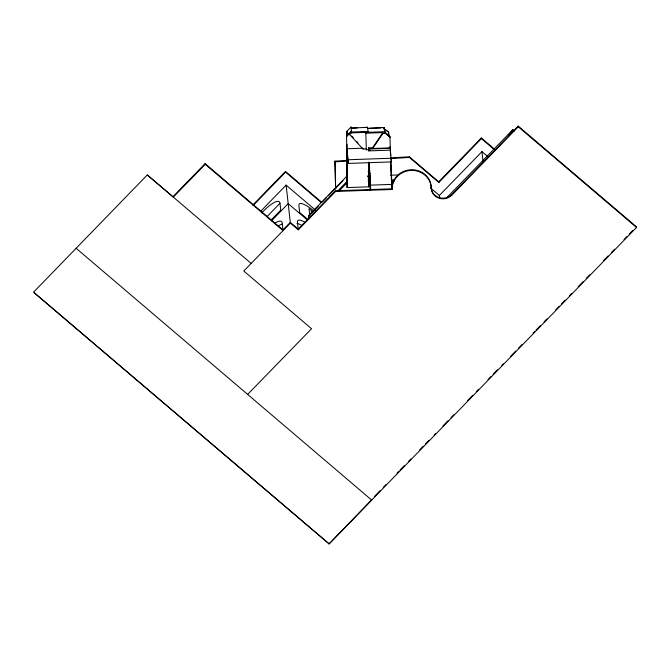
<?xml version="1.0" encoding="UTF-8"?>
<svg xmlns="http://www.w3.org/2000/svg" width="670" height="670" viewBox="0 0 670 670"><rect width="100%" height="100%" fill="white"/><g stroke="black" fill="none" stroke-linecap="round" stroke-linejoin="round"><path stroke-width="1" d="M347.428 175.063L347.026 144.36M347.395 165.004L346.993 171.219M382.855 132.601L372.595 147.676L372.688 148.506L382.947 133.422L382.855 132.601L365.904 133.196L365.812 132.367L366.306 149.737L368.659 149.653L368.793 150.892L390.375 150.139L391.372 161.914L348.216 163.421L346.75 150.382L347.571 150.348M508.438 135.382L512.877 129.637L514.459 130.977M367.646 128.372L384.086 127.509L383.944 128.632L388.583 132.082L389.01 135.935M383.944 128.632L388.583 132.082L388.675 136.018M366.306 149.737L366.214 148.916L363.006 149.025L349.614 134.519L351.214 132.878L385.116 131.697L384.622 132.317L384.086 127.509M384.714 133.146L385.208 132.518L389.94 136.538L390.032 137.367L385.3 133.338L382.947 133.422M205.112 163.614L205.188 164.301L173.254 197.181L173.17 196.494L205.112 163.614L282.966 229.919L290.286 222.381L298.217 229.14L335.477 190.774L391.958 188.806A19.639 18.383 -6.4 0 1 411.129 169.736A19.639 18.383 -6.4 0 1 431.187 187.433A11.884 11.122 -6.4 0 0 438.858 197.491A11.884 11.122 -6.4 0 0 451.781 194.451L518.195 126.086L636.425 226.762L636.5 227.448L329.096 543.914L33.517 292.221L147.283 174.945L173.237 197.047M253.009 204.852L285.479 171.428L321.952 202.491M253.084 205.539L285.554 172.115L285.479 171.428M260.638 211.326L286.107 185.104L315.578 210.196M346.892 135.315L346.792 131.353L351.013 127.015L351.356 128.121L357.428 127.903M266.92 216.728L279.985 203.278L280.755 210.145L271.316 219.861M347.562 154.628L346.75 154.661L347.026 157.132L346.507 135.876L351.03 131.228L351.8 132.099M271.451 220.874L288.184 203.638L307.614 220.187M247.666 394.354L311.558 328.727L243.788 271.023L290.37 223.068L286.107 185.104M308.837 218.554L308.518 215.673L347.11 175.942L346.742 158.932L347.554 158.907M309.13 218.805L308.803 215.916L318.267 206.176M322.639 201.678L326.282 197.926M328.467 195.682L343.023 180.682M290.37 223.068L298.292 229.827L335.561 191.461L392.034 189.493A19.639 18.383 -6.4 0 1 411.204 170.423A19.639 18.383 -6.4 0 1 431.271 188.119A11.884 11.122 -6.4 0 0 438.934 198.178A11.884 11.122 -6.4 0 0 451.856 195.138L518.27 126.772L518.195 126.086M337.404 191.293L346.851 181.57L346.717 176.051L347.529 176.026M338.995 191.034L346.993 182.801L346.851 181.57M481.328 137.953L481.412 138.64L438.825 182.475L438.75 181.788L481.328 137.953L494.016 148.757M439.713 198.429L439.378 195.464L481.965 151.629L487.5 156.345M446.614 197.851L512.877 129.637M374.513 496.395L380.326 490.406M383.24 487.408L386.146 484.41M397.067 473.179L398.516 471.68M399.973 470.181L404.337 465.683M408.7 461.194L410.886 458.95M419.613 449.955L423.256 446.212M425.433 443.967L429.076 440.224M434.168 434.981L435.626 433.482M442.895 425.994L447.987 420.752M450.902 417.753L453.808 414.755M467.635 400.526L472.727 395.283M476.362 391.54L478.548 389.287M488.003 379.555L490.917 376.557M493.095 374.312L497.467 369.815M501.83 365.326L503.287 363.827M510.557 356.34L515.649 351.097M518.563 348.099L522.198 344.355M533.111 333.116L534.568 331.616M536.025 330.117L540.389 325.628M544.023 321.885L546.938 318.887M555.664 309.9L559.308 306.156M561.485 303.904L565.128 300.16M569.492 295.671L571.669 293.418M578.218 286.676L583.31 281.434M586.225 278.444L589.86 274.7M603.687 260.463L608.05 255.974M611.685 252.23L614.599 249.232M624.055 239.492L626.961 236.502M629.147 234.249L632.781 230.505M329.096 543.914L371.657 499.937M335.611 188.923L334.941 161.143L347.345 160.415M390.769 157.869L409.378 156.78L438.75 181.788M334.941 161.143L335.017 161.83L347.42 161.102M390.845 158.555L409.454 157.467L438.825 182.475M351.122 132.057L368.073 131.462L368.09 132.065L367.545 127.267L351.356 128.121M365.527 127.627L367.545 127.267M369.673 128.305L380.811 127.92M360.896 132.317L362.947 132.25M370.518 150.415L368.751 150.482L368.609 147.819L373.24 147.66M389.362 147.09L390.191 147.065L390.375 150.139M368.701 148.639L390.283 147.886L389.94 136.538M368.609 147.819L368.751 149.05L390.325 148.296M363.006 149.025L362.914 148.204L346.892 148.757L348.124 159.745L391.28 158.237M347.554 163.187L346.733 163.212L347.01 165.691L346.75 154.661M346.717 176.051L346.993 178.522L346.725 167.492L347.546 167.467M368.659 162.911L368.684 186.83L347.102 187.583L346.725 171.771L347.537 171.746M369.296 162.559L369.564 173.589L370.384 173.555M368.09 176.001L370.125 175.934M390.468 175.222L398.6 174.937M367.713 176.386L369.765 176.311M368.575 177.776L368.299 175.297L368.425 180.816L370.477 180.741M391.958 179.995L394.01 179.92M368.257 181.193L370.301 181.118M370.611 181.98L368.567 182.056L368.425 180.816M392.101 181.227L394.144 181.16M390.903 161.663L391.85 184.392L370.276 185.146L369.329 162.416M518.27 126.772L636.5 227.448M481.412 138.64L494.1 149.444M430.885 188.228L439.378 195.464M285.554 172.115L321.24 202.499M312.848 211.913L309.029 208.663L309.825 215.69M312.882 212.876L311.316 211.536L311.533 213.495M307.497 219.149L299.683 212.499L298.912 205.631A23.567 5.469 44.2 0 1 313.786 210.874M205.188 164.301L283.05 230.606L282.204 223.051A23.567 6.231 -49.6 0 0 274.332 223.512M34.296 292.757L329.079 543.78M351.633 135.985L353.752 138.28M356.574 141.328L357.981 142.861M499.56 145.264L499.636 145.951M481.965 151.629L483.07 161.495M451.781 194.451L451.856 195.138M431.187 187.433L431.271 188.119M409.378 156.78L409.454 157.467M388.298 133.213L388.625 136.102M390.644 155.465L390.275 150.742M390.953 158.229L391.372 161.914M391.004 167.316L391.406 179.585M391.414 175.305L390.937 164.56M392.034 189.493L391.85 184.392M385.116 131.697L385.3 133.338M368.073 131.462L368.165 132.283M369.564 173.589L370.376 189.56M368.299 171.017L368.575 173.496L368.525 162.173M351.013 127.015L351.641 132.643M351.03 131.228L351.214 132.878M349.614 134.519L349.522 133.698L346.608 136.705L346.507 135.876M347.403 133.405L347.194 131.488L347.286 135.39M346.792 131.353L347.228 135.198M346.742 158.932L347.018 161.411L346.75 150.382M346.725 167.492L347.01 169.971M346.725 171.771L347.001 174.25M347.11 175.942L347.428 178.823M371.599 499.393L371.674 500.08L76.087 248.243M335.477 190.774L335.561 191.461M298.292 229.827L297.447 222.272A23.567 5.469 44.2 0 1 305.302 222.507M251.091 263.352L147.283 174.945M370.577 186.93L370.661 189.007M391.69 182.056L391.799 186.654M391.615 183.58L391.682 186.335M390.752 161.487L390.803 163.321M390.459 153.815L390.51 155.649M370.284 190.163L369.178 162.24M368.751 149.05L368.793 150.892M368.45 163.698L368.684 186.83M348.124 159.745L348.216 163.421M335.017 161.83L335.662 188.58M347.077 153.263L347.102 187.583M278.536 225.773A23.567 6.231 -49.6 0 1 282.103 224.123M296.986 223.361A23.567 5.469 44.2 0 1 302.237 225.656M261.702 212.943A23.567 6.231 -49.6 0 1 279.985 203.278"/></g></svg>
